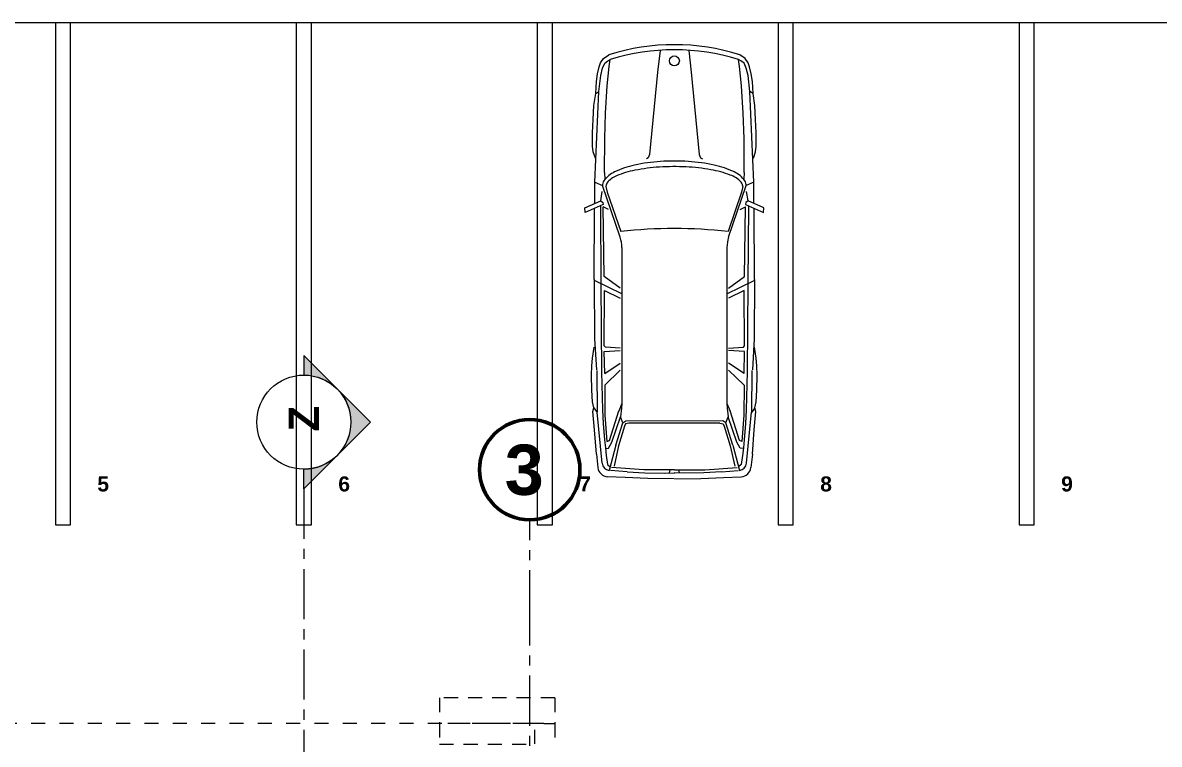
# Model space of a CAD drawing. Header units: inches. Extents: x -19 to 5698, y -728 to 92.
# Drawn here: x 18.27 to 29.59, y 43.67 to 50.85 of the extents above; entities that cross this region are included whole.
import ezdxf

# ---------------------------------------------------------------- set-up
doc = ezdxf.new("R2010")
doc.units = ezdxf.units.IN
doc.header["$MEASUREMENT"] = 0
doc.header["$PDMODE"] = 1
for name, pattern in [('Línea Oculta', [0.195611, 0.141111, -0.0545]), ('Punto & Raya', [0.65, 0.5, -0.075, 0, -0.075]), ('Rayas', [0.282222, 0.141111, -0.141111])]:
    doc.linetypes.add(name, pattern=pattern)
for name, color, linetype in [('02 _ ARQ _ ALB _ Ejes Generales', 251, 'Continuous'), ('08 _ STR _ EXT _ 07 Losa Aligerada', 7, 'Continuous'), ('08 _ STR _ EXT _ 08 Placas Inclinadas', 7, 'Continuous'), ('08 _ STR _ EXT _ Estacionamiento-Pavimento', 7, 'Continuous'), ('Interior - Equipamiento', 7, 'Continuous'), ('Marcador - Secciones', 7, 'Continuous')]:
    doc.layers.add(name, color=color, linetype=linetype)
doc.styles.add('Estilo_Generado_1', font='swisseb.ttf')
doc.styles.add('Estilo_Generado_8', font='arialbd.ttf')

msp = doc.modelspace()

# ---------------------------------------------------------------- hatches: boundary and pattern name
at = {"layer": 'Marcador - Secciones', "linetype": 'Continuous', "lineweight": 13}
for points in [[(21.07, 47.5361), (21.07, 47.342, -0.1989124), (21.4012, 47.2048)], [(21.4012, 47.2048, -0.4142136), (21.4012, 46.5423), (21.7325, 46.8736)], [(21.07, 46.2111), (21.4012, 46.5423, -0.1989124), (21.07, 46.4051)]]:
    msp.add_hatch(color=7, dxfattribs=at).paths.add_polyline_path(points)

# ---------------------------------------------------------------- linework, layer by layer
at = {"layer": '02 _ ARQ _ ALB _ Ejes Generales', "color": 251, "linetype": 'Punto & Raya', "lineweight": 13, "true_color": 0x636466}
for p, q in [((23.32, 44.9), (23.32, 45.9)), ((23.32, 3.05), (23.32, 44.9))]:
    msp.add_line(p, q, dxfattribs=at)
at = {"layer": '02 _ ARQ _ ALB _ Ejes Generales', "color": 7, "linetype": 'Continuous', "lineweight": 60}
msp.add_circle((23.32, 46.4), 0.5, dxfattribs=at)
at = {"layer": '02 _ ARQ _ ALB _ Ejes Generales', "color": 7, "linetype": 'Punto & Raya', "lineweight": 13}
msp.add_point((23.32, 44.9), dxfattribs=at)
msp.add_point((23.32, 44.9), dxfattribs=at)
at = {"layer": '08 _ STR _ EXT _ 07 Losa Aligerada', "color": 7, "linetype": 'Rayas', "lineweight": 18, "flags": 128}
msp.add_lwpolyline([(8.17, 27.9392), (7.67, 27.9392), (7.67, 5.8), (25.2353, 5.8), (25.2353, 7.2), (30.4315, 7.2), (30.4315, 6.0005), (37.07, 6.0005), (37.07, 3.3753), (44.57, 3.3753), (44.57, 6.05), (52.32, 6.05), (52.32, 14.9999), (51.57, 14.9999), (51.57, 15.1499), (51.57, 15.7999), (51.57, 18.1001), (51.57, 18.1001), (51.57, 20.35), (46.67, 20.35), (46.67, 22.35), (46.67, 22.6), (46.67, 24.5), (46.67, 24.75), (46.67, 26.75), (51.57, 26.75), (51.57, 29.7), (51.57, 29.7), (51.57, 35.2005), (52.37, 35.2005), (52.52, 35.2005), (52.52, 41.1), (38.9553, 41.1), (38.9553, 40.8001), (34.0478, 40.8001), (34.0478, 40.5001), (23.37, 40.5001), (23.37, 43.8736), (16.2699, 43.8736), (16.2699, 39.9), (11.1201, 39.9), (11.1201, 40.95), (8.02, 40.95), (8.02, 37.7), (9.07, 37.7), (9.07, 33.9), (8.17, 33.9)], close=True, dxfattribs=at)
at = {"layer": '08 _ STR _ EXT _ 08 Placas Inclinadas', "color": 251, "linetype": 'Línea Oculta', "lineweight": 13}
for p, q in [((23.37, 43.8736), (22.42, 43.8736)), ((23.4597, 43.8736), (23.37, 43.8736)), ((23.4597, 43.8736), (23.57, 43.8736))]:
    msp.add_line(p, q, dxfattribs=at)
at = {"layer": '08 _ STR _ EXT _ 08 Placas Inclinadas', "color": 251, "linetype": 'Línea Oculta', "lineweight": 13, "flags": 128}
for points in [[(23.57, 44.1281), (22.42, 44.1281)], [(22.42, 44.1281), (22.42, 43.8736)], [(23.57, 44.1281), (23.57, 43.8736)], [(22.42, 43.8736), (22.42, 43.6665)], [(23.57, 43.8736), (23.57, 43.6665)], [(22.42, 43.6665), (23.37, 43.6665)]]:
    msp.add_lwpolyline(points, dxfattribs=at)
at = {"layer": '08 _ STR _ EXT _ Estacionamiento-Pavimento', "color": 7, "linetype": 'Continuous', "lineweight": 18, "flags": 128}
msp.add_lwpolyline([(9.07, 40.85), (52.92, 40.85), (52.92, 1.5), (69.77, 1.5), (69.77, 46.7845), (56.22, 46.9373), (56.22, 50.85), (9.07, 50.85)], close=True, dxfattribs=at)
at = {"layer": 'Interior - Equipamiento', "color": 251, "linetype": 'Continuous', "lineweight": 13}
for p, q in [((24.0238, 50.452), (24.0541, 50.495)), ((24.0541, 50.495), (24.1074, 50.5304)), ((24.618, 50.5726), (24.5931, 50.3581)), ((24.9029, 50.5726), (24.9278, 50.3581)), ((25.4668, 50.495), (25.4134, 50.5304)), ((25.4971, 50.452), (25.4668, 50.495)), ((23.9956, 50.3403), (24.011, 50.4116)), ((24.011, 50.4116), (24.0238, 50.452)), ((24.0265, 50.3248), (24.0451, 50.3992)), ((24.0451, 50.3992), (24.0668, 50.4487)), ((24.0668, 50.4487), (24.0977, 50.4704)), ((24.0915, 50.2227), (24.1101, 50.4147)), ((24.0977, 50.4704), (24.1225, 50.4828)), ((24.1101, 50.4147), (24.1225, 50.4828)), ((25.4231, 50.4704), (25.3983, 50.4828)), ((25.4107, 50.4147), (25.3983, 50.4828)), ((25.4293, 50.2227), (25.4107, 50.4147)), ((25.4541, 50.4487), (25.4231, 50.4704)), ((25.4758, 50.3992), (25.4541, 50.4487)), ((25.4943, 50.3248), (25.4758, 50.3992)), ((25.5098, 50.4116), (25.4971, 50.452)), ((25.5253, 50.3403), (25.5098, 50.4116)), ((23.977, 50.1452), (23.9832, 50.266)), ((23.9832, 50.266), (23.9956, 50.3403)), ((24.0079, 50.1669), (24.0265, 50.3248)), ((24.5931, 50.3581), (24.5127, 49.5383)), ((24.9278, 50.3581), (25.0082, 49.5383)), ((25.5129, 50.1669), (25.4943, 50.3248)), ((25.5377, 50.266), (25.5253, 50.3403)), ((25.5439, 50.1452), (25.5377, 50.266)), ((23.9677, 49.2627), (24.0079, 50.1669)), ((23.977, 50.1452), (24.0079, 50.1669)), ((24.0761, 49.9502), (24.0915, 50.2227)), ((25.4448, 49.9502), (25.4293, 50.2227)), ((25.5532, 49.2627), (25.5129, 50.1669)), ((25.5439, 50.1452), (25.5129, 50.1669)), ((23.9584, 50.0245), (23.977, 50.1452)), ((25.5625, 50.0245), (25.5439, 50.1452)), ((23.9522, 49.8851), (23.9584, 50.0245)), ((24.0668, 49.6962), (24.0761, 49.9502)), ((25.4541, 49.6962), (25.4448, 49.9502)), ((25.5687, 49.8851), (25.5625, 50.0245)), ((23.946, 49.7551), (23.9522, 49.8851)), ((25.5748, 49.7551), (25.5687, 49.8851)), ((23.946, 49.6219), (23.946, 49.7551)), ((24.0637, 49.3587), (24.0668, 49.6962)), ((25.4572, 49.3587), (25.4541, 49.6962)), ((25.5748, 49.6219), (25.5748, 49.7551)), ((23.9522, 49.5662), (23.946, 49.6219)), ((25.5687, 49.5662), (25.5748, 49.6219)), ((23.9739, 49.5011), (23.9522, 49.5662)), ((24.5003, 49.5042), (24.4817, 49.4949)), ((24.5127, 49.5383), (24.5003, 49.5042)), ((25.0082, 49.5383), (25.0205, 49.5042)), ((25.0082, 49.5383), (25.0205, 49.5042)), ((25.0205, 49.5042), (25.0391, 49.4949)), ((25.0205, 49.5042), (25.0391, 49.4949)), ((25.547, 49.5011), (25.5687, 49.5662)), ((24.0637, 49.3587), (24.0693, 49.2917)), ((25.4572, 49.3587), (25.4516, 49.2917)), ((23.9677, 49.0552), (23.9677, 49.2627)), ((23.9677, 49.2627), (24.0451, 49.2286)), ((25.5532, 49.2627), (25.4758, 49.2286)), ((25.5532, 49.0504), (25.5532, 49.2627)), ((24.0265, 49.0769), (24.042, 49.1698)), ((24.2202, 48.7149), (24.0451, 49.2286)), ((24.0792, 49.2193), (24.0915, 49.1636)), ((24.0915, 49.1636), (24.2262, 48.7705)), ((25.4293, 49.1636), (25.2947, 48.7705)), ((25.3006, 48.7149), (25.4758, 49.2286)), ((25.4417, 49.2193), (25.4293, 49.1636)), ((25.4943, 49.0769), (25.4789, 49.1698)), ((23.8686, 49.0057), (24.0265, 49.0769)), ((24.0513, 49.0397), (23.8717, 48.9592)), ((24.0232, 49.0272), (24.0296, 48.2508)), ((24.0265, 49.0769), (24.0482, 49.0614)), ((24.0482, 49.0614), (24.0513, 49.0397)), ((24.0609, 48.325), (24.0528, 49.0173)), ((24.1057, 48.9908), (24.0528, 49.0173)), ((25.4151, 48.9908), (25.4696, 49.0181)), ((25.46, 48.325), (25.4681, 49.0173)), ((25.4727, 49.0614), (25.4696, 49.0397)), ((25.4696, 49.0397), (25.6492, 48.9592)), ((25.4943, 49.0769), (25.4727, 49.0614)), ((25.4976, 49.0272), (25.4912, 48.2508)), ((25.6523, 49.0057), (25.4943, 49.0769)), ((23.8717, 48.9592), (23.8686, 49.0057)), ((23.9615, 48.2924), (23.9647, 49.0009)), ((25.5594, 48.2924), (25.5562, 49.0009)), ((25.6492, 48.9592), (25.6523, 49.0057)), ((24.2371, 48.6132), (24.2371, 47.0579)), ((25.2838, 48.6132), (25.2838, 47.0579)), ((23.9615, 48.2924), (23.9646, 47.702)), ((24.2371, 48.15), (23.9646, 48.2831)), ((24.0296, 48.2508), (24.0358, 47.3737)), ((24.2216, 48.2068), (24.0609, 48.325)), ((25.2838, 48.15), (25.5563, 48.2831)), ((25.2992, 48.2068), (25.46, 48.325)), ((25.4912, 48.2508), (25.485, 47.3737)), ((25.5594, 48.2924), (25.5563, 47.702)), ((24.0606, 47.6339), (24.0637, 48.1851)), ((24.0637, 48.1851), (24.2216, 48.1065)), ((25.4572, 48.1851), (25.2992, 48.1065)), ((25.4603, 47.6339), (25.4572, 48.1851)), ((23.9646, 47.702), (23.9832, 47.3954)), ((25.5563, 47.702), (25.5377, 47.3954)), ((23.946, 47.51), (23.9615, 47.6215)), ((24.073, 47.6215), (24.0606, 47.6339)), ((24.0606, 47.5781), (24.2216, 47.588)), ((24.0668, 47.3583), (24.0606, 47.5781)), ((24.2216, 47.6098), (24.073, 47.6215)), ((25.2992, 47.6098), (25.4479, 47.6215)), ((25.4603, 47.5781), (25.2992, 47.588)), ((25.4479, 47.6215), (25.4603, 47.6339)), ((25.4541, 47.3583), (25.4603, 47.5781)), ((25.5748, 47.51), (25.5594, 47.6215)), ((23.9367, 47.3397), (23.9398, 47.4357)), ((23.9398, 47.4357), (23.946, 47.51)), ((24.0668, 47.3583), (24.2216, 47.4607)), ((25.4541, 47.3583), (25.2992, 47.4607)), ((25.581, 47.4357), (25.5748, 47.51)), ((25.5841, 47.3397), (25.581, 47.4357)), ((23.9398, 47.191), (23.9367, 47.3397)), ((23.9894, 47.3861), (23.9925, 46.9743)), ((24.0358, 47.3737), (24.0451, 46.9959)), ((24.2216, 47.3924), (24.0668, 47.2416)), ((25.2992, 47.3924), (25.4541, 47.2416)), ((25.485, 47.3737), (25.4758, 46.9959)), ((25.5315, 47.3861), (25.5284, 46.9743)), ((25.581, 47.191), (25.5841, 47.3397)), ((24.0668, 47.2416), (24.0691, 46.9423)), ((25.4541, 47.2416), (25.4517, 46.9423)), ((23.946, 47.0765), (23.9398, 47.191)), ((25.5748, 47.0765), (25.581, 47.191)), ((23.9584, 47.0145), (23.946, 47.0765)), ((23.9491, 46.9805), (23.9584, 47.0145)), ((23.9646, 46.7978), (23.9491, 46.9805)), ((23.9584, 47.0145), (23.9925, 46.9681)), ((24.0451, 46.9959), (24.0513, 46.8597)), ((24.1132, 46.6894), (24.2061, 46.9867)), ((24.2371, 47.0579), (24.2061, 46.9836)), ((24.234, 47.0114), (24.2234, 46.9263)), ((24.2371, 47.0579), (24.234, 47.0114)), ((25.2838, 47.0579), (25.2869, 47.0114)), ((25.2838, 47.0579), (25.3147, 46.9836)), ((25.2869, 47.0114), (25.2975, 46.9263)), ((25.4076, 46.6894), (25.3147, 46.9867)), ((25.4758, 46.9959), (25.4696, 46.8597)), ((25.5625, 47.0145), (25.5284, 46.9681)), ((25.5563, 46.7978), (25.5718, 46.9805)), ((25.5625, 47.0145), (25.5748, 47.0765)), ((25.5718, 46.9805), (25.5625, 47.0145)), ((24.0416, 46.465), (23.9925, 46.9743)), ((24.0691, 46.9423), (24.0885, 46.6814)), ((24.138, 46.6739), (24.2234, 46.9263)), ((24.1783, 46.6429), (24.2464, 46.8659)), ((24.2464, 46.8659), (24.2234, 46.9263)), ((24.2464, 46.8659), (24.277, 46.8863)), ((25.2438, 46.8863), (24.2743, 46.8845)), ((25.2745, 46.8659), (25.2438, 46.8863)), ((25.2745, 46.8659), (25.2975, 46.9263)), ((25.3426, 46.6429), (25.2745, 46.8659)), ((25.3829, 46.6739), (25.2975, 46.9263)), ((25.4517, 46.9423), (25.4324, 46.6814)), ((25.4792, 46.465), (25.5284, 46.9743)), ((23.9832, 46.5562), (23.9646, 46.7978)), ((24.0513, 46.8597), (24.0637, 46.6987)), ((24.265, 46.8318), (24.203, 46.6367)), ((24.2743, 46.8566), (24.265, 46.8318)), ((24.3083, 46.8628), (24.2743, 46.8566)), ((25.2125, 46.8628), (24.3083, 46.8628)), ((25.2125, 46.8628), (25.2466, 46.8566)), ((25.2466, 46.8566), (25.2559, 46.8318)), ((25.2559, 46.8318), (25.3178, 46.6367)), ((25.4696, 46.8597), (25.4572, 46.6987)), ((25.5377, 46.5562), (25.5563, 46.7978)), ((24.0637, 46.6987), (24.073, 46.6182)), ((24.0885, 46.6814), (24.1132, 46.6894)), ((24.1039, 46.6151), (24.138, 46.6739)), ((24.1783, 46.6429), (24.1115, 46.3932)), ((25.3426, 46.6429), (25.4093, 46.3932)), ((25.4169, 46.6151), (25.3829, 46.6739)), ((25.4324, 46.6814), (25.4076, 46.6894)), ((25.4572, 46.6987), (25.4479, 46.6182)), ((23.9832, 46.5562), (23.9986, 46.4203)), ((24.073, 46.6182), (24.0823, 46.5407)), ((24.0761, 46.612), (24.1039, 46.6151)), ((24.0823, 46.5407), (24.0958, 46.453)), ((24.203, 46.6367), (24.1597, 46.4361)), ((25.3178, 46.6367), (25.3612, 46.4361)), ((25.4448, 46.612), (25.4169, 46.6151)), ((25.4386, 46.5407), (25.4251, 46.453)), ((25.4479, 46.6182), (25.4386, 46.5407)), ((25.5377, 46.5562), (25.5222, 46.4203)), ((24.0958, 46.453), (24.1208, 46.4279)), ((24.457, 46.3983), (24.1336, 46.4219)), ((25.0639, 46.3983), (25.3873, 46.4219)), ((25.4251, 46.453), (25.4001, 46.4279)), ((24.2712, 46.3209), (24.0942, 46.3302)), ((24.2897, 46.3797), (24.1256, 46.3921)), ((24.4972, 46.3116), (24.2712, 46.3209)), ((24.2897, 46.3797), (24.4662, 46.3704)), ((24.7604, 46.3983), (24.457, 46.3983)), ((24.4662, 46.3704), (24.6582, 46.3642)), ((24.7573, 46.3085), (24.4972, 46.3116)), ((24.6582, 46.3642), (24.7635, 46.3673)), ((24.7109, 46.3673), (24.7171, 46.3983)), ((24.8626, 46.3642), (24.7573, 46.3673)), ((24.7604, 46.3983), (25.0639, 46.3983)), ((24.7635, 46.3085), (25.0236, 46.3116)), ((24.81, 46.3673), (24.8038, 46.3983)), ((25.0546, 46.3704), (24.8626, 46.3642)), ((25.0236, 46.3116), (25.2497, 46.3209)), ((25.2311, 46.3797), (25.0546, 46.3704)), ((25.2311, 46.3797), (25.3952, 46.3921)), ((25.2497, 46.3209), (25.4266, 46.3302))]:
    msp.add_line(p, q, dxfattribs=at)
at = {"layer": 'Interior - Equipamiento', "color": 175, "linetype": 'Continuous', "lineweight": 13, "flags": 128}
for points in [[(18.595, 45.85), (18.745, 45.85), (18.745, 50.85), (18.595, 50.85)], [(20.995, 45.85), (21.145, 45.85), (21.145, 50.85), (20.995, 50.85)], [(23.395, 45.85), (23.545, 45.85), (23.545, 50.85), (23.395, 50.85)], [(25.795, 45.85), (25.945, 45.85), (25.945, 50.85), (25.795, 50.85)], [(28.195, 45.85), (28.345, 45.85), (28.345, 50.85), (28.195, 50.85)]]:
    msp.add_lwpolyline(points, close=True, dxfattribs=at)
at = {"layer": 'Interior - Equipamiento', "color": 251, "linetype": 'Continuous', "lineweight": 13}
msp.add_circle((24.7604, 50.4704), 0.0495, dxfattribs=at)
for centre, radius, start, end in [((24.7604, 48.4694), 2.162, 72.42006, 107.57993), ((24.7604, 48.4694), 2.112, 72.42005, 107.57994), ((24.7604, 47.3993), 2.0739, 86.14166, 93.85832), ((24.2679, 49.1319), 0.2541, 113.72933, 145.35924), ((24.5414, 48.5882), 0.8625, 101.93543, 115.82494), ((24.5279, 48.5307), 0.8655, 100.63378, 113.34734), ((24.7274, 47.7885), 1.6834, 93.62631, 102.49907), ((24.7214, 47.6002), 1.8158, 93.47916, 101.21645), ((24.7606, 47.0982), 2.3193, 87.12495, 93.69337), ((24.7873, 47.4976), 1.9191, 79.86931, 87.32526), ((24.7935, 47.7885), 1.6834, 77.50094, 86.37369), ((24.9607, 48.4199), 0.9807, 68.67351, 80.36447), ((24.9795, 48.5882), 0.8625, 64.17509, 78.06464), ((25.2529, 49.1319), 0.2541, 34.6407, 66.27057), ((24.1348, 49.2286), 0.0897, 147.86781, 180), ((24.1512, 49.2156), 0.0725, 148.71158, 165.33718), ((24.2596, 49.1268), 0.2121, 110.61685, 143.42682), ((25.2314, 49.085), 0.2629, 42.53877, 70.9093), ((25.3565, 49.2089), 0.0873, 23.46903, 38.16011), ((25.375, 49.2174), 0.0669, 14.32664, 23.0822), ((25.386, 49.2286), 0.0897, 0, 32.13203), ((24.1369, 49.2193), 0.0577, 175.16757, 180.00095), ((24.1392, 49.2191), 0.06, 165.70515, 175.12365), ((25.3811, 49.219), 0.0606, 7.25032, 14.26814), ((25.3835, 49.2193), 0.0582, 2.42266, 7.22439), ((25.384, 49.2193), 0.0577, 0, 2.41698), ((24.7604, 44.168), 4.6334, 83.37921, 96.62079), ((23.9221, 48.6132), 0.315, 0, 18.82478), ((25.5988, 48.6132), 0.315, 161.1752, 180), ((24.1, 46.4321), 0.1021, 186.4831, 266.98725), ((24.1212, 46.4727), 0.08, 185.51313, 263.01043), ((25.3996, 46.4727), 0.08, 276.98957, 354.48687), ((25.4208, 46.4321), 0.1021, 273.01275, 353.51693)]:
    msp.add_arc(centre, radius, start, end, dxfattribs=at)
msp.add_point((25.3983, 50.4828), dxfattribs=at)
at = {"layer": 'Marcador - Secciones', "color": 251, "linetype": 'Punto & Raya', "lineweight": 13, "true_color": 0x636466}
msp.add_line((21.07, 46.2111), (21.07, 0.8878), dxfattribs=at)
at = {"layer": 'Marcador - Secciones', "color": 7, "linetype": 'Continuous', "lineweight": 13, "flags": 128}
for points in [[(21.07, 47.5361), (21.07, 47.342, -0.1989124), (21.4012, 47.2048)], [(21.4012, 47.2048, -0.4142136), (21.4012, 46.5423), (21.7325, 46.8736)], [(21.07, 46.2111), (21.07, 46.4051, 0.1989124), (21.4012, 46.5423)]]:
    msp.add_lwpolyline(points, format="xyb", close=True, dxfattribs=at)
at = {"layer": 'Marcador - Secciones', "color": 7, "linetype": 'Continuous', "lineweight": 13}
msp.add_circle((21.07, 46.8736), 0.4685, dxfattribs=at)

# ---------------------------------------------------------------- texts
at = {"layer": '02 _ ARQ _ ALB _ Ejes Generales', "color": 7, "lineweight": 30, "insert": (23.0708, 46.65), "char_height": 0.5, "attachment_point": 1, "style": 'Estilo_Generado_1'}
msp.add_mtext('\\A1;{\\pql;\\pt0;\\fSwis721 Ex BT|b1|i0|c0|p34;3}', dxfattribs=at)
at = {"layer": 'Interior - Equipamiento', "color": 175, "lineweight": 13, "char_height": 0.15, "attachment_point": 4, "style": 'Estilo_Generado_8'}
for s, insert in [('\\A1;{\\pql;\\fArial|b1|i0|c0|p34;5}', (19.013, 46.2573)), ('\\A1;{\\pql;\\fArial|b1|i0|c0|p34;6}', (21.413, 46.2573)), ('\\A1;{\\pql;\\fArial|b1|i0|c0|p34;7}', (23.813, 46.2586)), ('\\A1;{\\pql;\\fArial|b1|i0|c0|p34;8}', (26.213, 46.2573)), ('\\A1;{\\pql;\\fArial|b1|i0|c0|p34;9}', (28.613, 46.2573))]:
    msp.add_mtext(s, dxfattribs=dict(at, insert=insert))
at = {"layer": 'Marcador - Secciones', "color": 5, "lineweight": 25, "insert": (21.22, 47.0354), "char_height": 0.3, "attachment_point": 9, "rotation": 90, "style": 'Estilo_Generado_1'}
msp.add_mtext('\\A1;{\\pqr;\\pt0;\\fSwis721 Ex BT|b1|i0|c0|p34;Z}', dxfattribs=at)

doc.saveas('drawing.dxf')
